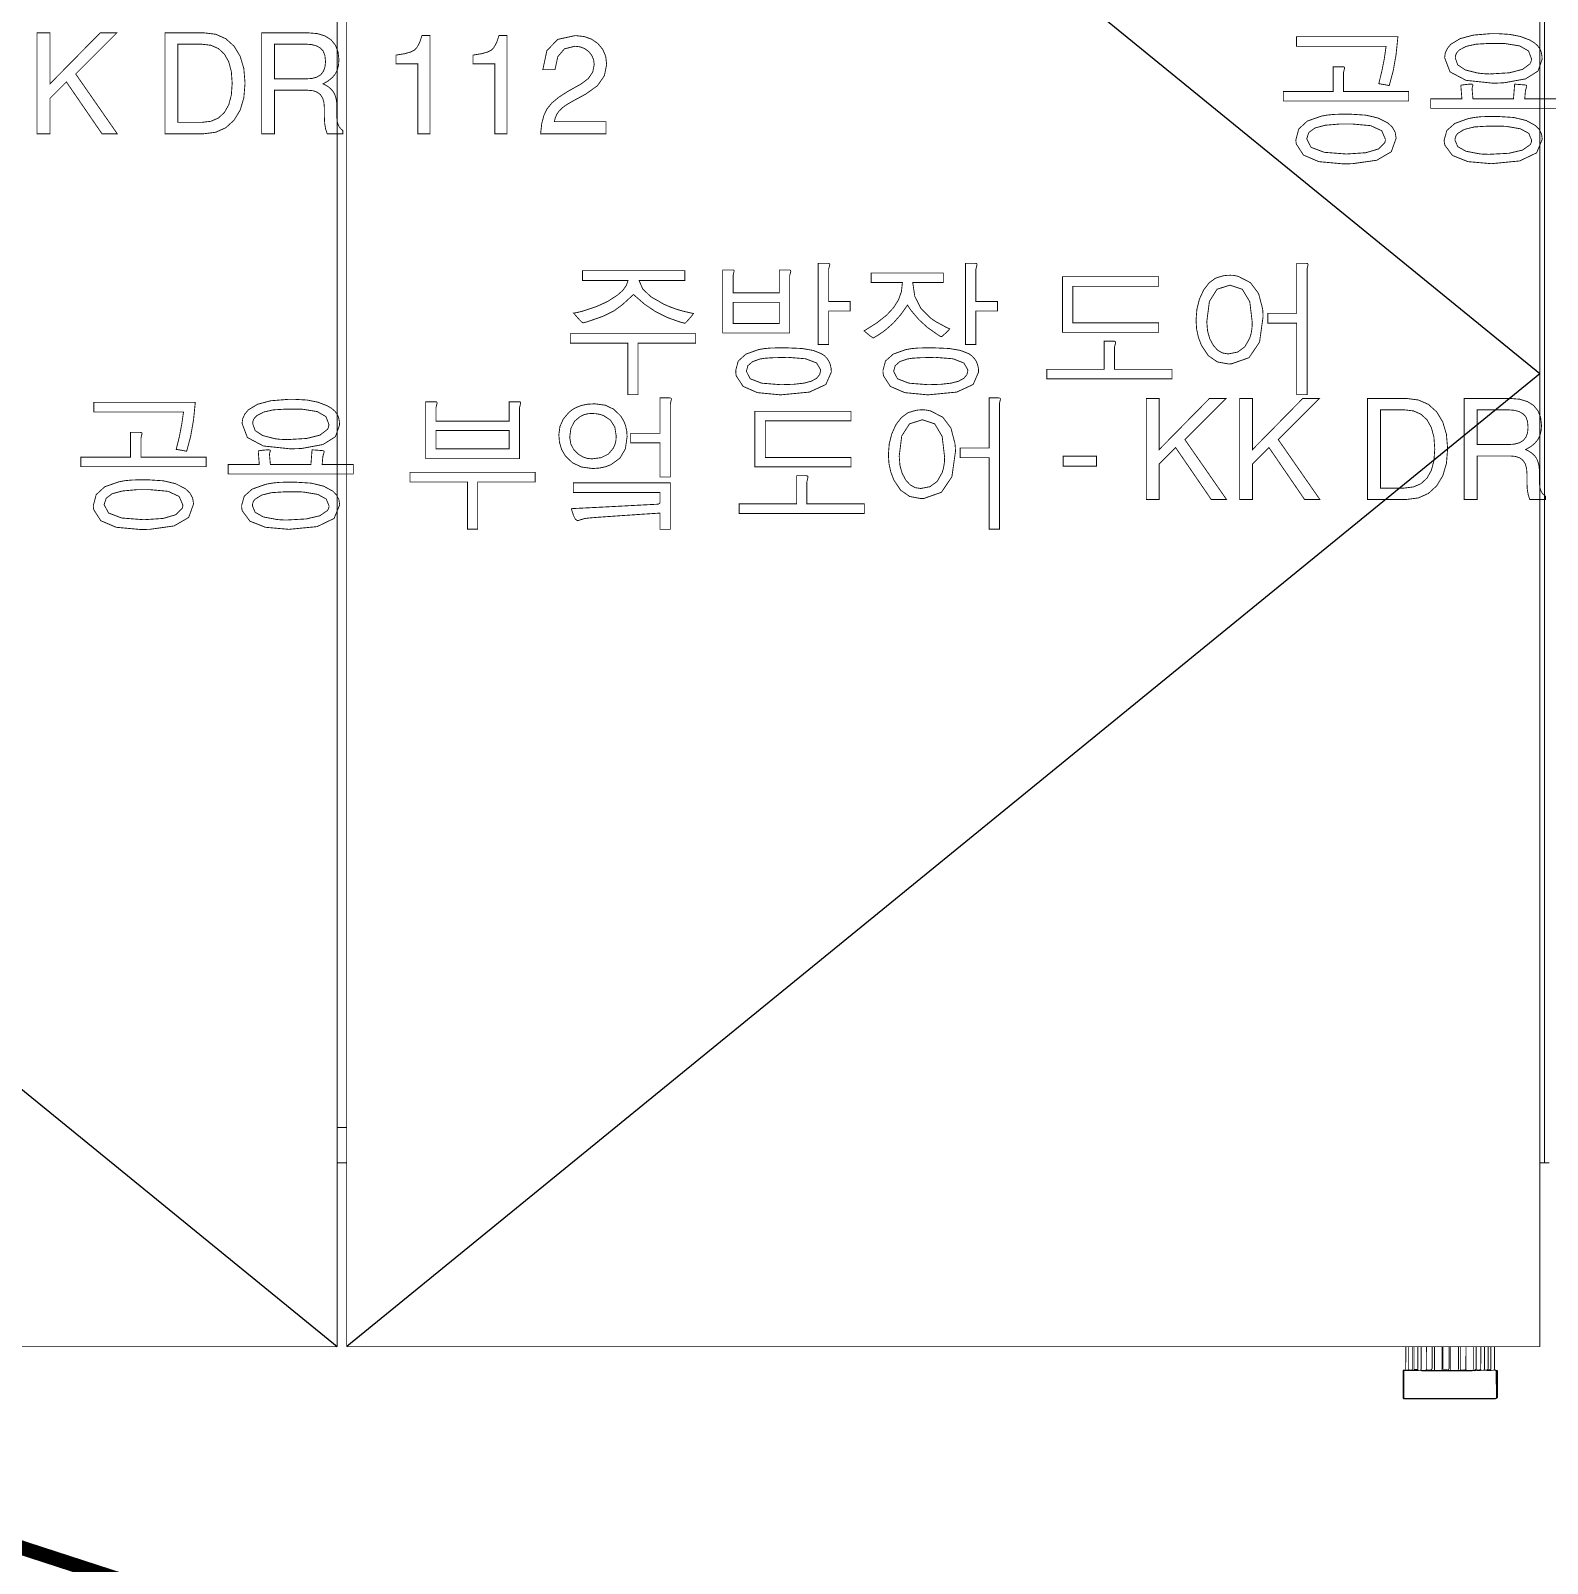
# Model space of a CAD drawing. Extents: x 0 to 840, y 0 to 273.
# Drawn here: x 465.68 to 490.9, y 121.59 to 147.07 of the extents above; entities that cross this region are included whole.
import ezdxf

# ---------------------------------------------------------------- set-up
doc = ezdxf.new("R2010")
doc.units = 0
doc.linetypes.add('1', pattern=[60.929508, 30.464754, -30.464754])
doc.layers.get('0').update_dxf_attribs({"linetype": 'CONTINUOUS'})
for name, color, linetype in [('DS-定制五金', 7, 'CONTINUOUS'), ('DS-定制柜体', 7, 'CONTINUOUS'), ('SH-文字标注', 7, 'CONTINUOUS'), ('SH-符号标注', 7, 'CONTINUOUS')]:
    doc.layers.add(name, color=color, linetype=linetype)

msp = doc.modelspace()

# ---------------------------------------------------------------- linework, layer by layer
at = {"color": 7, "linetype": '1', "const_width": 0.239}
msp.add_lwpolyline([(0, 273.254), (840.158, 0)], dxfattribs=at)
msp.add_lwpolyline([(0, 273.254), (840.158, 0)], dxfattribs=at)
at = {"layer": 'DS-定制五金', "color": 7, "const_width": 0.0144}
for points in [[(488.542, 124.809), (488.543, 125.19)], [(488.542, 124.809), (488.543, 125.19)], [(488.592, 124.805), (488.592, 125.19)], [(488.592, 124.805), (488.592, 125.19)], [(488.652, 125.19), (488.652, 124.813)], [(488.652, 125.19), (488.652, 124.813)], [(488.68, 125.19), (488.68, 124.809)], [(488.68, 125.19), (488.68, 124.809)], [(488.743, 124.821), (488.743, 125.19)], [(488.743, 124.821), (488.743, 125.19)], [(488.799, 125.19), (488.799, 124.813)], [(488.799, 125.19), (488.799, 124.813)], [(488.89, 124.809), (488.889, 125.19)], [(488.89, 124.809), (488.889, 125.19)], [(488.982, 124.821), (488.982, 125.19)], [(488.982, 124.821), (488.982, 125.19)], [(489.021, 124.794), (489.021, 125.19)], [(489.021, 124.794), (489.021, 125.19)], [(489.149, 125.19), (489.149, 124.809)], [(489.149, 125.19), (489.149, 124.809)], [(489.161, 125.19), (489.161, 124.809)], [(489.161, 125.19), (489.161, 124.809)], [(489.264, 124.821), (489.264, 125.19)], [(489.264, 124.821), (489.264, 125.19)], [(489.284, 124.794), (489.284, 125.19)], [(489.284, 124.794), (489.284, 125.19)], [(489.419, 125.19), (489.419, 124.809)], [(489.419, 125.19), (489.419, 124.809)], [(489.451, 124.809), (489.451, 125.19)], [(489.451, 124.809), (489.451, 125.19)], [(489.542, 124.809), (489.544, 125.19)], [(489.542, 124.809), (489.544, 125.19)], [(489.666, 124.809), (489.666, 125.19)], [(489.666, 124.809), (489.666, 125.19)], [(489.713, 124.817), (489.713, 125.19)], [(489.713, 124.817), (489.713, 125.19)], [(489.789, 124.809), (489.79, 125.19)], [(489.789, 124.809), (489.79, 125.19)], [(489.852, 124.809), (489.852, 125.19)], [(489.852, 124.809), (489.852, 125.19)], [(489.912, 124.821), (489.912, 125.19)], [(489.912, 124.821), (489.912, 125.19)], [(489.956, 124.809), (489.957, 125.19)], [(489.956, 124.809), (489.957, 125.19)], [(490.019, 125.19), (490.019, 124.821)], [(490.019, 125.19), (490.019, 124.821)], [(488.513, 124.331), (488.513, 124.79)], [(488.536, 124.794), (488.537, 124.797)], [(488.536, 124.794), (488.537, 124.797)], [(488.537, 124.797), (488.542, 124.809)], [(488.537, 124.797), (488.542, 124.809)], [(488.604, 124.797), (488.592, 124.805)], [(488.604, 124.797), (488.592, 124.805)], [(488.604, 124.794), (488.604, 124.797)], [(488.604, 124.794), (488.604, 124.797)], [(488.652, 124.813), (488.641, 124.797)], [(488.652, 124.813), (488.641, 124.797)], [(488.641, 124.797), (488.64, 124.794)], [(488.641, 124.797), (488.64, 124.794)], [(488.68, 124.809), (488.739, 124.809)], [(488.68, 124.809), (488.739, 124.809)], [(488.739, 124.809), (488.743, 124.821)], [(488.739, 124.809), (488.743, 124.821)], [(488.755, 124.794), (488.754, 124.795), (488.753, 124.797), (488.752, 124.799), (488.751, 124.801), (488.749, 124.802), (488.748, 124.804), (488.746, 124.805), (488.744, 124.806), (488.742, 124.808), (488.741, 124.809), (488.739, 124.809)], [(488.755, 124.794), (488.754, 124.795), (488.753, 124.797), (488.752, 124.799), (488.751, 124.801), (488.749, 124.802), (488.748, 124.804), (488.746, 124.805), (488.744, 124.806), (488.742, 124.808), (488.741, 124.809), (488.739, 124.809)], [(488.795, 124.797), (488.755, 124.794)], [(488.795, 124.797), (488.755, 124.794)], [(488.799, 124.813), (488.795, 124.797)], [(488.799, 124.813), (488.795, 124.797)], [(488.89, 124.809), (488.902, 124.801)], [(488.89, 124.809), (488.902, 124.801)], [(488.902, 124.801), (488.962, 124.801)], [(488.902, 124.801), (488.962, 124.801)], [(488.962, 124.801), (488.982, 124.821)], [(488.962, 124.801), (488.982, 124.821)], [(489.142, 124.798), (489.141, 124.796)], [(489.142, 124.798), (489.141, 124.796)], [(489.141, 124.796), (489.141, 124.794)], [(489.141, 124.796), (489.141, 124.794)], [(489.143, 124.801), (489.143, 124.799)], [(489.143, 124.801), (489.143, 124.799)], [(489.143, 124.799), (489.142, 124.798)], [(489.143, 124.799), (489.142, 124.798)], [(489.144, 124.803), (489.143, 124.801)], [(489.144, 124.803), (489.143, 124.801)], [(489.145, 124.805), (489.144, 124.803)], [(489.145, 124.805), (489.144, 124.803)], [(489.146, 124.806), (489.145, 124.805)], [(489.146, 124.806), (489.145, 124.805)], [(489.147, 124.808), (489.146, 124.806)], [(489.147, 124.808), (489.146, 124.806)], [(489.149, 124.809), (489.147, 124.808)], [(489.149, 124.809), (489.147, 124.808)], [(489.161, 124.809), (489.161, 124.809)], [(489.161, 124.809), (489.161, 124.809)], [(489.161, 124.809), (489.162, 124.808)], [(489.161, 124.809), (489.162, 124.808)], [(489.162, 124.808), (489.162, 124.807)], [(489.162, 124.807), (489.163, 124.807)], [(489.162, 124.808), (489.162, 124.807)], [(489.162, 124.807), (489.163, 124.807)], [(489.163, 124.807), (489.164, 124.806)], [(489.163, 124.807), (489.164, 124.806)], [(489.164, 124.806), (489.165, 124.806)], [(489.165, 124.806), (489.165, 124.805)], [(489.164, 124.806), (489.165, 124.806)], [(489.165, 124.806), (489.165, 124.805)], [(489.165, 124.805), (489.166, 124.805)], [(489.165, 124.805), (489.166, 124.805)], [(489.166, 124.805), (489.167, 124.805)], [(489.166, 124.805), (489.167, 124.805)], [(489.167, 124.805), (489.168, 124.804)], [(489.167, 124.805), (489.168, 124.804)], [(489.168, 124.804), (489.169, 124.804)], [(489.169, 124.804), (489.169, 124.804)], [(489.168, 124.804), (489.169, 124.804)], [(489.169, 124.804), (489.169, 124.804)], [(489.169, 124.804), (489.17, 124.804)], [(489.169, 124.804), (489.17, 124.804)], [(489.17, 124.804), (489.171, 124.803)], [(489.17, 124.804), (489.171, 124.803)], [(489.171, 124.803), (489.172, 124.803)], [(489.171, 124.803), (489.172, 124.803)], [(489.172, 124.803), (489.173, 124.803)], [(489.173, 124.803), (489.244, 124.801)], [(489.172, 124.803), (489.173, 124.803)], [(489.173, 124.803), (489.244, 124.801)], [(489.244, 124.801), (489.264, 124.821)], [(489.244, 124.801), (489.264, 124.821)], [(489.412, 124.796), (489.411, 124.794)], [(489.412, 124.796), (489.411, 124.794)], [(489.413, 124.799), (489.412, 124.798)], [(489.413, 124.799), (489.412, 124.798)], [(489.412, 124.798), (489.412, 124.796)], [(489.412, 124.798), (489.412, 124.796)], [(489.414, 124.801), (489.413, 124.799)], [(489.414, 124.801), (489.413, 124.799)], [(489.416, 124.805), (489.415, 124.803)], [(489.416, 124.805), (489.415, 124.803)], [(489.415, 124.803), (489.414, 124.801)], [(489.415, 124.803), (489.414, 124.801)], [(489.417, 124.806), (489.416, 124.805)], [(489.417, 124.806), (489.416, 124.805)], [(489.418, 124.808), (489.417, 124.806)], [(489.418, 124.808), (489.417, 124.806)], [(489.419, 124.809), (489.418, 124.808)], [(489.419, 124.809), (489.418, 124.808)], [(489.455, 124.805), (489.451, 124.809)], [(489.455, 124.805), (489.451, 124.809)], [(489.463, 124.801), (489.455, 124.805)], [(489.463, 124.801), (489.455, 124.805)], [(489.526, 124.801), (489.463, 124.801)], [(489.526, 124.801), (489.463, 124.801)], [(489.542, 124.809), (489.54, 124.809), (489.537, 124.808), (489.535, 124.807), (489.533, 124.806), (489.53, 124.804), (489.528, 124.803), (489.526, 124.801)], [(489.542, 124.809), (489.54, 124.809), (489.537, 124.808), (489.535, 124.807), (489.533, 124.806), (489.53, 124.804), (489.528, 124.803), (489.526, 124.801)], [(489.546, 124.805), (489.542, 124.809)], [(489.546, 124.805), (489.542, 124.809)], [(489.546, 124.794), (489.546, 124.805)], [(489.546, 124.794), (489.546, 124.805)], [(489.662, 124.797), (489.666, 124.809)], [(489.662, 124.797), (489.666, 124.809)], [(489.693, 124.794), (489.697, 124.79)], [(489.693, 124.794), (489.697, 124.79)], [(489.697, 124.79), (489.785, 124.79)], [(489.697, 124.79), (489.785, 124.79)], [(489.709, 124.809), (489.713, 124.817)], [(489.709, 124.809), (489.713, 124.817)], [(489.709, 124.809), (489.715, 124.807), (489.72, 124.805), (489.726, 124.803), (489.732, 124.801), (489.738, 124.8), (489.744, 124.8), (489.75, 124.8), (489.756, 124.8), (489.762, 124.801), (489.768, 124.802), (489.774, 124.803), (489.78, 124.805), (489.785, 124.808), (489.789, 124.809)], [(489.709, 124.809), (489.715, 124.807), (489.72, 124.805), (489.726, 124.803), (489.732, 124.801), (489.738, 124.8), (489.744, 124.8), (489.75, 124.8), (489.756, 124.8), (489.762, 124.801), (489.768, 124.802), (489.774, 124.803), (489.78, 124.805), (489.785, 124.808), (489.789, 124.809)], [(489.785, 124.79), (489.793, 124.794)], [(489.785, 124.79), (489.793, 124.794)], [(489.793, 124.805), (489.789, 124.809)], [(489.793, 124.805), (489.789, 124.809)], [(489.793, 124.794), (489.793, 124.805)], [(489.793, 124.794), (489.793, 124.805)], [(489.793, 124.794), (489.849, 124.797)], [(489.793, 124.794), (489.849, 124.797)], [(489.849, 124.797), (489.852, 124.809)], [(489.849, 124.797), (489.852, 124.809)], [(489.888, 124.797), (489.904, 124.809)], [(489.888, 124.797), (489.904, 124.809)], [(489.888, 124.794), (489.888, 124.797)], [(489.888, 124.794), (489.888, 124.797)], [(489.904, 124.809), (489.908, 124.813)], [(489.904, 124.809), (489.908, 124.813)], [(489.908, 124.813), (489.912, 124.821)], [(489.908, 124.813), (489.912, 124.821)], [(489.908, 124.813), (489.91, 124.811), (489.912, 124.81), (489.914, 124.808), (489.917, 124.807), (489.919, 124.806), (489.921, 124.805), (489.924, 124.804), (489.926, 124.803), (489.929, 124.803), (489.931, 124.803), (489.934, 124.803), (489.937, 124.803), (489.939, 124.803), (489.942, 124.803), (489.944, 124.804), (489.947, 124.805), (489.949, 124.806), (489.952, 124.807), (489.954, 124.808), (489.956, 124.809)], [(489.908, 124.813), (489.91, 124.811), (489.912, 124.81), (489.914, 124.808), (489.917, 124.807), (489.919, 124.806), (489.921, 124.805), (489.924, 124.804), (489.926, 124.803), (489.929, 124.803), (489.931, 124.803), (489.934, 124.803), (489.937, 124.803), (489.939, 124.803), (489.942, 124.803), (489.944, 124.804), (489.947, 124.805), (489.949, 124.806), (489.952, 124.807), (489.954, 124.808), (489.956, 124.809)], [(489.957, 124.807), (489.956, 124.809)], [(489.957, 124.807), (489.956, 124.809)], [(489.958, 124.806), (489.957, 124.807)], [(489.958, 124.806), (489.957, 124.807)], [(489.959, 124.804), (489.958, 124.806)], [(489.959, 124.804), (489.958, 124.806)], [(489.96, 124.803), (489.959, 124.804)], [(489.96, 124.803), (489.959, 124.804)], [(489.961, 124.801), (489.96, 124.803)], [(489.961, 124.801), (489.96, 124.803)], [(489.962, 124.799), (489.961, 124.801)], [(489.962, 124.799), (489.961, 124.801)], [(489.963, 124.797), (489.962, 124.799)], [(489.963, 124.797), (489.962, 124.799)], [(489.963, 124.795), (489.963, 124.797)], [(489.963, 124.795), (489.963, 124.797)], [(489.964, 124.794), (489.963, 124.795)], [(489.964, 124.794), (489.963, 124.795)], [(489.991, 124.795), (489.964, 124.794)], [(489.991, 124.795), (489.964, 124.794)], [(490.008, 124.801), (489.991, 124.795)], [(490.008, 124.801), (489.991, 124.795)], [(490.012, 124.801), (490.008, 124.801)], [(490.012, 124.801), (490.008, 124.801)], [(490.019, 124.821), (490.012, 124.801)], [(490.019, 124.821), (490.012, 124.801)]]:
    msp.add_lwpolyline(points, dxfattribs=at)
at = {"layer": 'DS-定制五金', "color": 7}
for points in [[(488.755, 124.794), (488.751, 124.79), (488.644, 124.79), (488.64, 124.794), (488.604, 124.794), (488.6, 124.79), (488.544, 124.79), (488.536, 124.794), (488.501, 124.79), (488.501, 124.331), (488.501, 124.331), (488.501, 124.331), (488.502, 124.331), (488.502, 124.33), (488.503, 124.33), (488.503, 124.33), (488.504, 124.33), (488.504, 124.33), (488.505, 124.33), (488.505, 124.329), (488.506, 124.329), (488.506, 124.329), (488.507, 124.329), (488.507, 124.329), (488.508, 124.329), (488.508, 124.329), (488.509, 124.33), (488.509, 124.33), (488.51, 124.33), (488.51, 124.33), (488.51, 124.33), (488.511, 124.33), (488.511, 124.331), (488.512, 124.331), (488.512, 124.331), (488.513, 124.331), (488.52, 124.33), (488.524, 124.327), (490.035, 124.327), (490.047, 124.333), (490.055, 124.339), (490.056, 124.339), (490.057, 124.34), (490.058, 124.34), (490.059, 124.34), (490.06, 124.341), (490.061, 124.341), (490.061, 124.341), (490.062, 124.342), (490.063, 124.342), (490.064, 124.343), (490.064, 124.344), (490.065, 124.344), (490.066, 124.345), (490.066, 124.346), (490.067, 124.346), (490.067, 124.347), (490.067, 124.782), (490.067, 124.782), (490.067, 124.783), (490.067, 124.783), (490.066, 124.784), (490.066, 124.784), (490.066, 124.784), (490.065, 124.785), (490.065, 124.785), (490.064, 124.786), (490.064, 124.786), (490.064, 124.786), (490.063, 124.787), (490.063, 124.787), (490.062, 124.787), (490.062, 124.787), (490.061, 124.787), (490.061, 124.788), (490.06, 124.788), (490.06, 124.788), (490.059, 124.788), (490.059, 124.788), (490.058, 124.788), (490.058, 124.788), (490.057, 124.788), (490.057, 124.788), (490.056, 124.788), (490.056, 124.788), (490.055, 124.788), (490.055, 124.788), (490.054, 124.787), (490.054, 124.787), (490.053, 124.787), (490.053, 124.787), (490.052, 124.786), (490.052, 124.786), (490.051, 124.786), (490.051, 124.786), (490.012, 124.801)], [(488.755, 124.794), (488.751, 124.79), (488.644, 124.79), (488.64, 124.794), (488.604, 124.794), (488.6, 124.79), (488.544, 124.79), (488.536, 124.794), (488.501, 124.79), (488.501, 124.331), (488.501, 124.331), (488.501, 124.331), (488.502, 124.331), (488.502, 124.33), (488.503, 124.33), (488.503, 124.33), (488.504, 124.33), (488.504, 124.33), (488.505, 124.33), (488.505, 124.329), (488.506, 124.329), (488.506, 124.329), (488.507, 124.329), (488.507, 124.329), (488.508, 124.329), (488.508, 124.329), (488.509, 124.33), (488.509, 124.33), (488.51, 124.33), (488.51, 124.33), (488.51, 124.33), (488.511, 124.33), (488.511, 124.331), (488.512, 124.331), (488.512, 124.331), (488.513, 124.331), (488.52, 124.33), (488.524, 124.327), (490.035, 124.327), (490.047, 124.333), (490.055, 124.339), (490.056, 124.339), (490.057, 124.34), (490.058, 124.34), (490.059, 124.34), (490.06, 124.341), (490.061, 124.341), (490.061, 124.341), (490.062, 124.342), (490.063, 124.342), (490.064, 124.343), (490.064, 124.344), (490.065, 124.344), (490.066, 124.345), (490.066, 124.346), (490.067, 124.346), (490.067, 124.347), (490.067, 124.782), (490.067, 124.782), (490.067, 124.783), (490.067, 124.783), (490.066, 124.784), (490.066, 124.784), (490.066, 124.784), (490.065, 124.785), (490.065, 124.785), (490.064, 124.786), (490.064, 124.786), (490.064, 124.786), (490.063, 124.787), (490.063, 124.787), (490.062, 124.787), (490.062, 124.787), (490.061, 124.787), (490.061, 124.788), (490.06, 124.788), (490.06, 124.788), (490.059, 124.788), (490.059, 124.788), (490.058, 124.788), (490.058, 124.788), (490.057, 124.788), (490.057, 124.788), (490.056, 124.788), (490.056, 124.788), (490.055, 124.788), (490.055, 124.788), (490.054, 124.787), (490.054, 124.787), (490.053, 124.787), (490.053, 124.787), (490.052, 124.786), (490.052, 124.786), (490.051, 124.786), (490.051, 124.786), (490.012, 124.801)], [(488.795, 124.797), (488.811, 124.79), (488.882, 124.794), (488.883, 124.795), (488.883, 124.797), (488.884, 124.799), (488.885, 124.801), (488.886, 124.803), (488.887, 124.804), (488.888, 124.806), (488.889, 124.807), (488.89, 124.809), (488.89, 124.809)], [(488.795, 124.797), (488.811, 124.79), (488.882, 124.794), (488.883, 124.795), (488.883, 124.797), (488.884, 124.799), (488.885, 124.801), (488.886, 124.803), (488.887, 124.804), (488.888, 124.806), (488.889, 124.807), (488.89, 124.809), (488.89, 124.809)], [(488.882, 124.794), (488.89, 124.79), (489.014, 124.79), (489.021, 124.794), (489.033, 124.79), (489.129, 124.79), (489.141, 124.794), (489.149, 124.79), (489.276, 124.79), (489.284, 124.794), (489.296, 124.79), (489.399, 124.79), (489.411, 124.794), (489.419, 124.79), (489.538, 124.79), (489.546, 124.794), (489.646, 124.79), (489.662, 124.797), (489.693, 124.794), (489.694, 124.795), (489.695, 124.797), (489.696, 124.798), (489.698, 124.8), (489.699, 124.801), (489.7, 124.803), (489.701, 124.804), (489.703, 124.805), (489.704, 124.806), (489.706, 124.807), (489.707, 124.808), (489.709, 124.809), (489.709, 124.809)], [(488.882, 124.794), (488.89, 124.79), (489.014, 124.79), (489.021, 124.794), (489.033, 124.79), (489.129, 124.79), (489.141, 124.794), (489.149, 124.79), (489.276, 124.79), (489.284, 124.794), (489.296, 124.79), (489.399, 124.79), (489.411, 124.794), (489.419, 124.79), (489.538, 124.79), (489.546, 124.794), (489.646, 124.79), (489.662, 124.797), (489.693, 124.794), (489.694, 124.795), (489.695, 124.797), (489.696, 124.798), (489.698, 124.8), (489.699, 124.801), (489.7, 124.803), (489.701, 124.804), (489.703, 124.805), (489.704, 124.806), (489.706, 124.807), (489.707, 124.808), (489.709, 124.809), (489.709, 124.809)], [(489.964, 124.794), (489.96, 124.79), (489.892, 124.79), (489.888, 124.794), (489.849, 124.797)], [(489.964, 124.794), (489.96, 124.79), (489.892, 124.79), (489.888, 124.794), (489.849, 124.797)], [(490.055, 124.339), (490.051, 124.786)], [(490.055, 124.339), (490.051, 124.786)]]:
    msp.add_lwpolyline(points, dxfattribs=at)
at = {"layer": 'DS-定制柜体', "color": 7, "const_width": 0.0144}
for points in [[(470.778, 125.189), (470.778, 157.54)], [(470.935, 157.54), (470.935, 125.189)], [(490.772, 125.189), (490.772, 157.54)], [(490.851, 156.991), (490.851, 128.244)], [(470.778, 128.831), (470.935, 128.831)], [(470.778, 128.244), (470.935, 128.244)], [(490.772, 128.244), (490.851, 128.244)], [(490.851, 128.244), (490.929, 128.244)], [(450.941, 125.189), (470.778, 125.189)], [(470.935, 125.189), (490.772, 125.189)]]:
    msp.add_lwpolyline(points, dxfattribs=at)
at = {"layer": 'SH-文字标注', "color": 7, "const_width": 0.0144}
for points in [[(466.001, 145.944), (466.001, 145.357), (465.787, 145.357), (465.787, 147.035), (466.001, 147.035), (466.001, 146.186), (466.837, 147.035), (467.113, 147.035), (466.429, 146.351), (467.12, 145.357), (466.866, 145.357), (466.275, 146.218), (466.001, 145.944)], [(467.914, 145.357), (467.914, 147.035), (468.561, 147.035), (468.561, 147.035), (468.759, 147.011), (468.926, 146.936), (469.063, 146.812), (469.063, 146.812), (469.164, 146.644), (469.225, 146.44), (469.245, 146.197), (469.245, 146.197), (469.225, 145.955), (469.164, 145.75), (469.062, 145.581), (469.062, 145.581), (468.925, 145.457), (468.758, 145.382), (468.561, 145.357), (467.914, 145.357)], [(468.524, 145.546), (468.524, 145.546), (468.677, 145.564), (468.803, 145.619), (468.902, 145.711), (468.902, 145.711), (468.974, 145.839), (469.017, 146), (469.031, 146.195), (469.031, 146.195), (469.017, 146.391), (468.974, 146.553), (468.902, 146.681), (468.902, 146.681), (468.803, 146.773), (468.677, 146.828), (468.524, 146.846), (468.128, 146.846), (468.128, 145.546), (468.524, 145.546)], [(470.541, 146.186), (470.541, 146.186), (470.588, 146.163), (470.629, 146.138), (470.664, 146.11), (470.664, 146.11), (470.694, 146.079), (470.718, 146.046), (470.736, 146.011), (470.736, 146.011), (470.749, 145.975), (470.758, 145.94), (470.765, 145.907), (470.765, 145.907), (470.768, 145.873), (470.771, 145.835), (470.772, 145.792), (470.772, 145.792), (470.771, 145.776), (470.771, 145.756), (470.77, 145.732), (470.77, 145.732), (470.77, 145.708), (470.769, 145.689), (470.769, 145.675), (470.769, 145.675), (470.772, 145.615), (470.778, 145.562), (470.79, 145.516), (470.79, 145.516), (470.808, 145.475), (470.835, 145.44), (470.871, 145.41), (470.871, 145.357), (470.61, 145.357), (470.61, 145.357), (470.585, 145.434), (470.569, 145.526), (470.564, 145.631), (470.564, 145.78), (470.564, 145.78), (470.557, 145.874), (470.535, 145.95), (470.498, 146.007), (470.498, 146.007), (470.445, 146.048), (470.375, 146.072), (470.288, 146.08), (469.735, 146.08), (469.735, 145.357), (469.521, 145.357), (469.521, 147.035), (470.295, 147.035), (470.295, 147.035), (470.446, 147.022), (470.573, 146.984), (470.674, 146.919), (470.674, 146.919), (470.747, 146.83), (470.791, 146.719), (470.806, 146.586), (470.806, 146.586), (470.799, 146.497), (470.778, 146.417), (470.744, 146.349), (470.744, 146.349), (470.694, 146.289), (470.626, 146.235), (470.541, 146.186)], [(470.583, 146.556), (470.573, 146.655), (470.544, 146.731), (470.495, 146.784), (470.495, 146.784), (470.429, 146.819), (470.349, 146.84), (470.253, 146.847), (469.735, 146.847), (469.735, 146.269), (470.253, 146.269), (470.253, 146.269), (470.357, 146.276), (470.44, 146.299), (470.503, 146.338), (470.503, 146.338), (470.547, 146.393), (470.574, 146.466), (470.583, 146.556)], [(472.117, 146.52), (471.755, 146.52), (471.755, 146.665), (471.755, 146.665), (471.894, 146.687), (471.996, 146.715), (472.062, 146.747), (472.062, 146.747), (472.107, 146.798), (472.149, 146.878), (472.186, 146.989), (472.319, 146.989), (472.319, 145.357), (472.117, 145.357), (472.117, 146.52)], [(473.397, 146.52), (473.035, 146.52), (473.035, 146.665), (473.035, 146.665), (473.174, 146.687), (473.276, 146.715), (473.342, 146.747), (473.342, 146.747), (473.387, 146.798), (473.429, 146.878), (473.466, 146.989), (473.6, 146.989), (473.6, 145.357), (473.397, 145.357), (473.397, 146.52)], [(474.196, 146.423), (474.196, 146.423), (474.263, 146.738), (474.443, 146.926), (474.735, 146.989), (474.735, 146.989), (474.88, 146.974), (475.006, 146.93), (475.112, 146.856), (475.112, 146.856), (475.193, 146.758), (475.241, 146.643), (475.257, 146.51), (475.257, 146.51), (475.219, 146.321), (475.104, 146.156), (474.912, 146.018), (474.682, 145.893), (474.682, 145.893), (474.591, 145.84), (474.52, 145.788), (474.467, 145.737), (474.467, 145.737), (474.43, 145.683), (474.403, 145.623), (474.387, 145.557), (475.246, 145.557), (475.246, 145.357), (474.159, 145.357), (474.159, 145.357), (474.177, 145.523), (474.213, 145.661), (474.267, 145.772), (474.267, 145.772), (474.348, 145.87), (474.465, 145.967), (474.617, 146.064), (474.829, 146.183), (474.829, 146.183), (474.952, 146.275), (475.025, 146.383), (475.05, 146.506), (475.05, 146.506), (475.04, 146.588), (475.009, 146.661), (474.958, 146.724), (474.958, 146.724), (474.891, 146.773), (474.815, 146.802), (474.728, 146.812), (474.728, 146.812), (474.555, 146.769), (474.445, 146.639), (474.398, 146.423), (474.196, 146.423)], [(486.726, 146.971), (488.412, 146.971), (488.412, 146.971), (488.382, 146.674), (488.334, 146.403), (488.268, 146.158), (488.268, 146.158), (488.208, 146.17), (488.15, 146.18), (488.094, 146.189), (488.094, 146.189), (488.145, 146.397), (488.186, 146.604), (488.216, 146.811), (486.726, 146.811), (486.726, 146.971)], [(490.073, 147.021), (490.073, 147.021), (490.272, 147.009), (490.449, 146.974), (490.602, 146.916), (490.602, 146.916), (490.678, 146.871), (490.736, 146.82), (490.776, 146.763), (490.776, 146.763), (490.795, 146.715), (490.806, 146.66), (490.81, 146.595), (490.81, 146.595), (490.741, 146.399), (490.534, 146.269), (490.188, 146.206), (490.188, 146.206), (490.124, 146.202), (490.058, 146.199), (489.987, 146.198), (489.987, 146.198), (489.544, 146.245), (489.278, 146.386), (489.189, 146.622), (489.189, 146.622), (489.2, 146.703), (489.236, 146.778), (489.294, 146.846), (489.294, 146.846), (489.448, 146.939), (489.667, 146.997), (489.952, 147.021), (489.952, 147.021), (489.983, 147.021), (490.024, 147.021), (490.073, 147.021)], [(489.916, 146.858), (489.711, 146.846), (489.551, 146.811), (489.435, 146.751), (489.397, 146.712), (489.397, 146.712), (489.38, 146.683), (489.369, 146.651), (489.366, 146.617), (489.366, 146.617), (489.407, 146.502), (489.533, 146.418), (489.741, 146.366), (489.741, 146.366), (489.808, 146.358), (489.875, 146.353), (489.942, 146.351), (489.942, 146.351), (490.263, 146.37), (490.485, 146.427), (490.609, 146.521), (490.609, 146.521), (490.622, 146.547), (490.63, 146.575), (490.633, 146.605), (490.633, 146.605), (490.584, 146.734), (490.438, 146.817), (490.195, 146.856), (490.097, 146.858), (489.916, 146.858)], [(487.496, 146.471), (487.496, 146.471), (487.513, 146.469), (487.524, 146.462), (487.527, 146.452), (487.508, 146.378), (487.508, 146.375), (487.508, 146.06), (488.591, 146.06), (488.591, 145.902), (486.508, 145.902), (486.508, 146.06), (487.336, 146.06), (487.336, 146.471), (487.496, 146.471)], [(491.039, 145.78), (488.957, 145.78), (488.957, 145.938), (489.476, 145.938), (489.459, 146.151)], [(489.459, 146.151), (489.464, 146.165), (489.464, 146.165), (489.53, 146.174), (489.585, 146.18), (489.629, 146.182), (489.629, 146.182), (489.645, 146.18), (489.655, 146.174), (489.66, 146.165), (489.66, 146.165), (489.652, 146.139), (489.647, 146.118), (489.645, 146.103), (489.645, 146.103), (489.647, 146.083), (489.652, 146.028), (489.66, 145.938), (490.334, 145.938), (490.353, 146.182), (490.54, 146.167), (490.54, 146.167), (490.548, 146.162), (490.552, 146.155), (490.554, 146.146), (490.533, 146.076), (490.521, 145.938), (491.039, 145.938)], [(487.632, 145.682), (487.632, 145.682), (487.881, 145.666), (488.084, 145.618), (488.242, 145.538), (488.242, 145.538), (488.32, 145.466), (488.367, 145.381), (488.383, 145.283), (488.383, 145.283), (488.302, 145.057), (488.06, 144.916), (487.656, 144.859), (487.656, 144.859), (487.61, 144.858), (487.555, 144.857), (487.491, 144.857), (487.491, 144.857), (487.097, 144.893), (486.841, 145.003), (486.724, 145.185), (486.724, 145.185), (486.72, 145.207), (486.717, 145.231), (486.716, 145.256), (486.716, 145.256), (486.764, 145.436), (486.907, 145.568), (487.144, 145.651), (487.144, 145.651), (487.242, 145.668), (487.345, 145.678), (487.455, 145.682), (487.632, 145.682)], [(487.202, 145.498), (487.202, 145.498), (487.032, 145.452), (486.93, 145.377), (486.896, 145.271), (486.896, 145.271), (486.969, 145.131), (487.189, 145.048), (487.556, 145.02), (487.556, 145.02), (487.877, 145.041), (488.09, 145.104), (488.194, 145.209), (488.194, 145.209), (488.199, 145.227), (488.203, 145.246), (488.204, 145.266), (488.204, 145.266), (488.143, 145.407), (487.96, 145.491), (487.656, 145.519), (487.656, 145.519), (487.542, 145.519), (487.472, 145.519), (487.448, 145.519), (487.202, 145.498)], [(490.081, 145.644), (490.081, 145.644), (490.34, 145.627), (490.546, 145.577), (490.7, 145.493), (490.7, 145.493), (490.762, 145.427), (490.8, 145.352), (490.812, 145.266), (490.812, 145.266), (490.719, 145.04), (490.437, 144.905), (489.968, 144.859), (489.968, 144.859), (489.578, 144.893), (489.32, 144.995), (489.194, 145.165), (489.194, 145.165), (489.187, 145.195), (489.183, 145.225), (489.182, 145.256), (489.182, 145.256), (489.226, 145.411), (489.358, 145.528), (489.579, 145.608), (489.579, 145.608), (489.685, 145.628), (489.795, 145.64), (489.911, 145.644), (490.081, 145.644)], [(489.901, 145.483), (489.682, 145.47), (489.517, 145.429), (489.406, 145.362), (489.406, 145.362), (489.381, 145.329), (489.366, 145.292), (489.361, 145.252), (489.361, 145.252), (489.407, 145.142), (489.544, 145.066), (489.772, 145.022), (489.772, 145.022), (489.826, 145.018), (489.88, 145.016), (489.932, 145.015), (489.932, 145.015), (490.257, 145.032), (490.483, 145.085), (490.609, 145.173), (490.609, 145.173), (490.624, 145.197), (490.632, 145.223), (490.635, 145.249), (490.635, 145.249), (490.589, 145.363), (490.45, 145.439), (490.219, 145.479), (490.219, 145.479), (490.181, 145.481), (490.141, 145.483), (490.1, 145.483), (489.901, 145.483)], [(474.854, 143.08), (476.556, 143.08), (476.556, 142.918), (475.796, 142.918), (475.796, 142.918), (475.855, 142.778), (475.993, 142.646), (476.21, 142.521), (476.21, 142.521), (476.319, 142.475), (476.425, 142.437), (476.53, 142.406), (476.674, 142.373), (476.674, 142.373), (476.683, 142.371), (476.692, 142.371), (476.7, 142.37), (476.7, 142.37), (476.679, 142.338), (476.639, 142.29), (476.58, 142.224), (476.559, 142.205), (476.475, 142.227), (476.475, 142.227), (476.263, 142.302), (476.067, 142.401), (475.887, 142.523), (475.887, 142.523), (475.786, 142.611), (475.724, 142.665), (475.703, 142.684), (475.521, 142.516), (475.521, 142.516), (475.379, 142.412), (475.192, 142.32), (474.959, 142.239), (474.959, 142.239), (474.912, 142.224), (474.879, 142.215), (474.861, 142.213), (474.861, 142.213), (474.84, 142.228), (474.796, 142.273), (474.73, 142.349), (474.73, 142.349), (474.718, 142.361), (474.71, 142.37), (474.706, 142.375), (474.706, 142.375), (474.743, 142.38), (474.796, 142.391), (474.863, 142.409), (474.863, 142.409), (475.086, 142.482), (475.277, 142.57), (475.437, 142.674), (475.437, 142.674), (475.526, 142.753), (475.584, 142.834), (475.612, 142.918), (474.854, 142.918), (474.854, 143.08)], [(477.185, 143.092), (477.35, 143.092), (477.35, 143.092), (477.365, 143.09), (477.374, 143.084), (477.376, 143.073), (477.36, 143.002), (477.36, 142.999), (477.36, 142.712), (478.127, 142.712), (478.127, 143.092), (478.287, 143.092), (478.287, 143.092), (478.305, 143.09), (478.315, 143.083), (478.319, 143.071), (478.299, 142.994), (478.299, 142.992), (478.299, 142.043), (477.185, 142.043), (477.185, 143.092)], [(478.938, 143.202), (478.938, 143.202), (478.954, 143.2), (478.963, 143.193), (478.967, 143.181), (478.947, 143.104), (478.947, 143.102), (478.947, 142.569), (479.306, 142.569), (479.306, 142.409), (478.947, 142.409), (478.947, 141.851), (478.775, 141.851), (478.775, 143.202), (478.938, 143.202)], [(479.655, 143.042), (480.855, 143.042), (480.855, 142.882), (480.346, 142.882), (480.346, 142.882), (480.38, 142.652), (480.48, 142.455), (480.647, 142.289), (480.647, 142.289), (480.675, 142.269), (480.705, 142.249), (480.736, 142.229), (480.736, 142.229), (480.838, 142.173), (480.913, 142.134), (480.961, 142.112), (480.961, 142.112), (480.935, 142.083), (480.897, 142.045), (480.846, 142), (480.846, 142), (480.835, 141.99), (480.827, 141.985), (480.822, 141.983), (480.822, 141.983), (480.807, 141.987), (480.786, 141.999), (480.757, 142.019), (480.757, 142.019), (480.591, 142.135), (480.444, 142.27), (480.315, 142.423), (480.315, 142.423), (480.289, 142.461), (480.27, 142.49), (480.26, 142.509), (480.26, 142.509), (480.147, 142.349), (480.025, 142.211), (479.894, 142.095), (479.894, 142.095), (479.859, 142.069), (479.821, 142.042), (479.779, 142.014), (479.691, 141.961), (479.691, 141.961), (479.669, 141.973), (479.624, 142.006), (479.557, 142.062), (479.557, 142.062), (479.549, 142.069), (479.542, 142.075), (479.538, 142.079), (479.538, 142.079), (479.749, 142.212), (479.912, 142.341), (480.028, 142.466), (480.028, 142.466), (480.109, 142.595), (480.158, 142.734), (480.174, 142.882), (479.655, 142.882), (479.655, 143.042)], [(481.386, 143.202), (481.386, 143.202), (481.402, 143.2), (481.412, 143.193), (481.415, 143.181), (481.396, 143.104), (481.396, 143.102), (481.396, 142.569), (481.754, 142.569), (481.754, 142.409), (481.396, 142.409), (481.396, 141.851), (481.224, 141.851), (481.224, 143.202), (481.386, 143.202)], [(482.837, 142.98), (484.434, 142.98), (484.434, 142.82), (483.009, 142.82), (483.009, 142.213), (484.434, 142.213), (484.434, 142.055), (482.837, 142.055), (482.837, 142.98)], [(485.63, 143.004), (485.63, 143.004), (485.672, 143.002), (485.715, 142.995), (485.759, 142.985), (485.759, 142.985), (485.961, 142.88), (486.096, 142.7), (486.163, 142.444), (486.163, 142.444), (486.167, 142.401), (486.169, 142.356), (486.17, 142.311), (486.17, 142.311), (486.112, 141.892), (485.937, 141.633), (485.646, 141.531), (485.646, 141.531), (485.63, 141.53), (485.612, 141.529), (485.594, 141.529), (485.594, 141.529), (485.41, 141.563), (485.261, 141.666), (485.147, 141.837), (485.147, 141.837), (485.096, 141.967), (485.066, 142.107), (485.056, 142.258), (485.056, 142.258), (485.07, 142.439), (485.112, 142.607), (485.183, 142.76), (485.183, 142.76), (485.274, 142.878), (485.381, 142.956), (485.505, 142.994), (485.505, 142.994), (485.544, 143), (485.585, 143.003), (485.63, 143.004)], [(486.89, 143.202), (486.89, 143.202), (486.906, 143.2), (486.915, 143.193), (486.919, 143.181), (486.902, 143.109), (486.902, 143.107), (486.902, 141.019), (486.73, 141.019), (486.73, 142.208), (486.249, 142.208), (486.249, 142.37), (486.73, 142.37), (486.73, 143.202), (486.89, 143.202)], [(485.235, 142.232), (485.247, 142.08), (485.284, 141.948), (485.345, 141.835), (485.345, 141.835), (485.415, 141.758), (485.497, 141.711), (485.592, 141.696), (485.592, 141.696), (485.747, 141.726), (485.867, 141.814), (485.95, 141.961), (485.95, 141.961), (485.973, 142.04), (485.986, 142.124), (485.991, 142.215), (485.991, 142.215), (485.95, 142.562), (485.826, 142.77), (485.62, 142.839), (485.62, 142.839), (485.406, 142.772), (485.278, 142.569), (485.235, 142.232)], [(477.36, 142.554), (477.36, 142.201), (478.127, 142.201), (478.127, 142.554), (477.36, 142.554)], [(476.736, 142.033), (476.736, 141.873), (475.779, 141.873), (475.779, 141.019), (475.609, 141.019), (475.609, 141.873), (474.653, 141.873), (474.653, 142.033), (476.736, 142.033)], [(478.266, 141.796), (478.266, 141.796), (478.505, 141.786), (478.691, 141.754), (478.825, 141.701), (478.825, 141.701), (478.878, 141.666), (478.92, 141.623), (478.952, 141.574), (478.952, 141.574), (478.975, 141.52), (478.988, 141.46), (478.993, 141.395), (478.993, 141.395), (478.901, 141.187), (478.627, 141.061), (478.17, 141.017), (478.17, 141.017), (478.157, 141.017), (478.143, 141.017), (478.127, 141.017), (478.127, 141.017), (477.764, 141.052), (477.526, 141.156), (477.412, 141.33), (477.412, 141.33), (477.407, 141.36), (477.404, 141.391), (477.403, 141.423), (477.403, 141.423), (477.445, 141.578), (477.572, 141.692), (477.783, 141.768), (477.783, 141.768), (477.877, 141.784), (477.975, 141.793), (478.077, 141.796), (478.266, 141.796)], [(480.714, 141.796), (480.714, 141.796), (480.953, 141.786), (481.139, 141.754), (481.274, 141.701), (481.274, 141.701), (481.326, 141.666), (481.368, 141.623), (481.401, 141.574), (481.401, 141.574), (481.423, 141.52), (481.437, 141.46), (481.441, 141.395), (481.441, 141.395), (481.35, 141.187), (481.076, 141.061), (480.619, 141.017), (480.619, 141.017), (480.605, 141.017), (480.591, 141.017), (480.576, 141.017), (480.576, 141.017), (480.213, 141.052), (479.974, 141.156), (479.861, 141.33), (479.861, 141.33), (479.855, 141.36), (479.852, 141.391), (479.851, 141.423), (479.851, 141.423), (479.893, 141.578), (480.02, 141.692), (480.231, 141.768), (480.231, 141.768), (480.326, 141.784), (480.424, 141.793), (480.525, 141.796), (480.714, 141.796)], [(483.688, 141.909), (483.688, 141.909), (483.705, 141.906), (483.716, 141.898), (483.719, 141.885), (483.7, 141.808), (483.7, 141.806), (483.7, 141.44), (484.657, 141.44), (484.657, 141.28), (482.574, 141.28), (482.574, 141.44), (483.53, 141.44), (483.53, 141.909), (483.688, 141.909)], [(478.161, 141.636), (478.158, 141.636), (478.158, 141.636), (478.006, 141.632), (477.891, 141.624), (477.812, 141.612), (477.812, 141.612), (477.683, 141.568), (477.605, 141.5), (477.58, 141.407), (477.58, 141.407), (477.643, 141.283), (477.835, 141.209), (478.154, 141.184), (478.154, 141.184), (478.369, 141.191), (478.537, 141.21), (478.658, 141.242), (478.658, 141.242), (478.746, 141.289), (478.798, 141.351), (478.816, 141.428), (478.816, 141.428), (478.748, 141.545), (478.566, 141.615), (478.271, 141.639), (478.161, 141.636)], [(480.609, 141.636), (480.607, 141.636), (480.607, 141.636), (480.455, 141.632), (480.339, 141.624), (480.26, 141.612), (480.26, 141.612), (480.131, 141.568), (480.054, 141.5), (480.028, 141.407), (480.028, 141.407), (480.092, 141.283), (480.283, 141.209), (480.602, 141.184), (480.602, 141.184), (480.817, 141.191), (480.986, 141.21), (481.107, 141.242), (481.107, 141.242), (481.194, 141.289), (481.247, 141.351), (481.264, 141.428), (481.264, 141.428), (481.196, 141.545), (481.015, 141.615), (480.719, 141.639), (480.609, 141.636)], [(470.08, 140.94), (470.08, 140.94), (470.279, 140.929), (470.455, 140.894), (470.608, 140.835), (470.608, 140.835), (470.684, 140.791), (470.742, 140.74), (470.783, 140.682), (470.783, 140.682), (470.801, 140.635), (470.812, 140.579), (470.816, 140.515), (470.816, 140.515), (470.747, 140.319), (470.54, 140.189), (470.194, 140.125), (470.194, 140.125), (470.131, 140.121), (470.064, 140.119), (469.993, 140.118), (469.993, 140.118), (469.55, 140.165), (469.284, 140.306), (469.195, 140.541), (469.195, 140.541), (469.207, 140.622), (469.242, 140.697), (469.3, 140.766), (469.3, 140.766), (469.454, 140.859), (469.673, 140.917), (469.958, 140.94), (469.958, 140.94), (469.989, 140.94), (470.03, 140.94), (470.08, 140.94)], [(476.305, 140.964), (476.305, 140.964), (476.321, 140.962), (476.331, 140.955), (476.334, 140.943), (476.315, 140.864), (476.315, 140.862), (476.315, 139.649), (476.143, 139.649), (476.143, 140.218), (475.657, 140.218), (475.657, 140.376), (476.143, 140.376), (476.143, 140.964), (476.305, 140.964)], [(481.775, 140.964), (481.775, 140.964), (481.791, 140.962), (481.801, 140.955), (481.804, 140.943), (481.787, 140.871), (481.787, 140.869), (481.787, 138.781), (481.615, 138.781), (481.615, 139.97), (481.135, 139.97), (481.135, 140.132), (481.615, 140.132), (481.615, 140.964), (481.775, 140.964)], [(484.443, 139.864), (484.443, 139.276), (484.229, 139.276), (484.229, 140.955), (484.443, 140.955), (484.443, 140.105), (485.279, 140.955), (485.555, 140.955), (484.871, 140.271), (485.562, 139.276), (485.308, 139.276), (484.717, 140.138), (484.443, 139.864)], [(485.995, 139.864), (485.995, 139.276), (485.781, 139.276), (485.781, 140.955), (485.995, 140.955), (485.995, 140.105), (486.83, 140.955), (487.107, 140.955), (486.423, 140.271), (487.114, 139.276), (486.86, 139.276), (486.269, 140.138), (485.995, 139.864)], [(487.908, 139.276), (487.908, 140.955), (488.555, 140.955), (488.555, 140.955), (488.753, 140.93), (488.92, 140.856), (489.057, 140.732), (489.057, 140.732), (489.158, 140.564), (489.219, 140.359), (489.239, 140.117), (489.239, 140.117), (489.219, 139.874), (489.158, 139.669), (489.056, 139.501), (489.056, 139.501), (488.919, 139.376), (488.752, 139.301), (488.555, 139.276), (487.908, 139.276)], [(490.535, 140.105), (490.535, 140.105), (490.582, 140.083), (490.623, 140.057), (490.658, 140.029), (490.658, 140.029), (490.688, 139.999), (490.712, 139.966), (490.73, 139.93), (490.73, 139.93), (490.743, 139.894), (490.752, 139.86), (490.759, 139.827), (490.759, 139.827), (490.762, 139.792), (490.765, 139.754), (490.765, 139.712), (490.765, 139.712), (490.765, 139.696), (490.765, 139.676), (490.764, 139.652), (490.764, 139.652), (490.764, 139.628), (490.763, 139.609), (490.763, 139.594), (490.763, 139.594), (490.766, 139.535), (490.772, 139.482), (490.784, 139.435), (490.784, 139.435), (490.802, 139.395), (490.829, 139.36), (490.865, 139.329), (490.865, 139.276), (490.604, 139.276), (490.604, 139.276), (490.579, 139.354), (490.563, 139.445), (490.558, 139.55), (490.558, 139.7), (490.558, 139.7), (490.551, 139.794), (490.529, 139.869), (490.491, 139.927), (490.491, 139.927), (490.439, 139.967), (490.369, 139.991), (490.282, 139.999), (489.729, 139.999), (489.729, 139.276), (489.515, 139.276), (489.515, 140.955), (490.289, 140.955), (490.289, 140.955), (490.44, 140.942), (490.567, 140.903), (490.668, 140.839), (490.668, 140.839), (490.741, 140.75), (490.785, 140.639), (490.8, 140.506), (490.8, 140.506), (490.793, 140.416), (490.772, 140.337), (490.738, 140.269), (490.738, 140.269), (490.688, 140.209), (490.62, 140.154), (490.535, 140.105)], [(466.732, 140.89), (468.418, 140.89), (468.418, 140.89), (468.388, 140.594), (468.34, 140.323), (468.274, 140.077), (468.274, 140.077), (468.215, 140.089), (468.156, 140.1), (468.1, 140.108), (468.1, 140.108), (468.152, 140.317), (468.192, 140.524), (468.222, 140.73), (466.732, 140.73), (466.732, 140.89)], [(469.922, 140.778), (469.717, 140.766), (469.557, 140.73), (469.441, 140.67), (469.403, 140.632), (469.403, 140.632), (469.386, 140.602), (469.375, 140.57), (469.372, 140.536), (469.372, 140.536), (469.413, 140.421), (469.539, 140.338), (469.747, 140.285), (469.747, 140.285), (469.814, 140.277), (469.881, 140.273), (469.948, 140.271), (469.948, 140.271), (470.269, 140.29), (470.491, 140.346), (470.615, 140.441), (470.615, 140.441), (470.628, 140.467), (470.636, 140.495), (470.639, 140.524), (470.639, 140.524), (470.59, 140.653), (470.445, 140.737), (470.201, 140.776), (470.103, 140.778), (469.922, 140.778)], [(472.248, 140.9), (472.413, 140.9), (472.413, 140.9), (472.427, 140.898), (472.436, 140.891), (472.439, 140.881), (472.42, 140.804), (472.42, 140.802), (472.42, 140.579), (473.637, 140.579), (473.637, 140.9), (473.804, 140.9), (473.804, 140.9), (473.817, 140.898), (473.825, 140.892), (473.828, 140.883), (473.809, 140.802), (473.809, 140.799), (473.809, 139.953), (472.248, 139.953), (472.248, 140.9)], [(475.057, 140.866), (475.057, 140.866), (475.232, 140.844), (475.377, 140.775), (475.492, 140.661), (475.54, 140.582), (475.54, 140.582), (475.572, 140.501), (475.591, 140.413), (475.597, 140.319), (475.597, 140.319), (475.568, 140.117), (475.478, 139.963), (475.33, 139.855), (475.33, 139.855), (475.237, 139.819), (475.135, 139.798), (475.024, 139.79), (475.024, 139.79), (474.839, 139.815), (474.686, 139.887), (474.565, 140.008), (474.565, 140.008), (474.507, 140.109), (474.473, 140.224), (474.462, 140.352), (474.462, 140.352), (474.48, 140.489), (474.536, 140.613), (474.629, 140.723), (474.629, 140.723), (474.665, 140.753), (474.703, 140.779), (474.744, 140.802), (474.744, 140.802), (474.833, 140.838), (474.937, 140.859), (475.057, 140.866)], [(475.004, 140.706), (474.941, 140.701), (474.879, 140.684), (474.818, 140.656), (474.818, 140.656), (474.721, 140.574), (474.663, 140.459), (474.643, 140.312), (474.643, 140.312), (474.66, 140.202), (474.708, 140.108), (474.789, 140.027), (474.789, 140.027), (474.859, 139.985), (474.933, 139.959), (475.012, 139.951), (475.012, 139.951), (475.166, 139.971), (475.286, 140.031), (475.37, 140.132), (475.37, 140.132), (475.396, 140.192), (475.411, 140.258), (475.416, 140.331), (475.416, 140.331), (475.392, 140.481), (475.32, 140.595), (475.201, 140.673), (475.201, 140.673), (475.14, 140.691), (475.075, 140.702), (475.004, 140.706)], [(477.722, 140.742), (479.32, 140.742), (479.32, 140.582), (477.895, 140.582), (477.895, 139.975), (479.32, 139.975), (479.32, 139.817), (477.722, 139.817), (477.722, 140.742)], [(480.515, 140.766), (480.515, 140.766), (480.557, 140.764), (480.6, 140.757), (480.644, 140.747), (480.644, 140.747), (480.847, 140.642), (480.981, 140.462), (481.048, 140.206), (481.048, 140.206), (481.052, 140.163), (481.055, 140.118), (481.056, 140.073), (481.056, 140.073), (480.997, 139.654), (480.823, 139.395), (480.532, 139.293), (480.532, 139.293), (480.515, 139.292), (480.498, 139.291), (480.479, 139.291), (480.479, 139.291), (480.296, 139.325), (480.147, 139.428), (480.032, 139.599), (480.032, 139.599), (479.982, 139.729), (479.951, 139.869), (479.941, 140.02), (479.941, 140.02), (479.955, 140.201), (479.998, 140.369), (480.068, 140.522), (480.068, 140.522), (480.159, 140.639), (480.267, 140.718), (480.391, 140.756), (480.391, 140.756), (480.429, 140.762), (480.471, 140.765), (480.515, 140.766)], [(488.518, 139.465), (488.518, 139.465), (488.671, 139.484), (488.797, 139.539), (488.896, 139.631), (488.896, 139.631), (488.968, 139.758), (489.011, 139.92), (489.025, 140.114), (489.025, 140.114), (489.011, 140.311), (488.968, 140.473), (488.896, 140.6), (488.896, 140.6), (488.797, 140.692), (488.671, 140.748), (488.518, 140.766), (488.122, 140.766), (488.122, 139.465), (488.518, 139.465)], [(490.576, 140.476), (490.567, 140.575), (490.538, 140.651), (490.489, 140.704), (490.489, 140.704), (490.423, 140.739), (490.343, 140.759), (490.247, 140.766), (489.729, 140.766), (489.729, 140.188), (490.247, 140.188), (490.247, 140.188), (490.351, 140.196), (490.434, 140.219), (490.497, 140.257), (490.497, 140.257), (490.541, 140.312), (490.568, 140.385), (490.576, 140.476)], [(472.42, 140.422), (472.42, 140.116), (473.637, 140.116), (473.637, 140.422), (472.42, 140.422)], [(480.121, 139.994), (480.133, 139.842), (480.17, 139.71), (480.231, 139.597), (480.231, 139.597), (480.301, 139.52), (480.383, 139.473), (480.477, 139.458), (480.477, 139.458), (480.633, 139.488), (480.752, 139.576), (480.836, 139.723), (480.836, 139.723), (480.858, 139.802), (480.872, 139.886), (480.876, 139.977), (480.876, 139.977), (480.835, 140.324), (480.712, 140.532), (480.506, 140.601), (480.506, 140.601), (480.292, 140.533), (480.163, 140.331), (480.121, 139.994)], [(467.502, 140.391), (467.502, 140.391), (467.519, 140.388), (467.53, 140.382), (467.533, 140.371), (467.514, 140.297), (467.514, 140.295), (467.514, 139.979), (468.597, 139.979), (468.597, 139.821), (466.514, 139.821), (466.514, 139.979), (467.342, 139.979), (467.342, 140.391), (467.502, 140.391)], [(469.465, 140.07), (469.47, 140.084), (469.47, 140.084), (469.536, 140.094), (469.591, 140.099), (469.635, 140.101), (469.635, 140.101), (469.651, 140.099), (469.661, 140.094), (469.666, 140.084), (469.666, 140.084), (469.658, 140.058), (469.653, 140.038), (469.652, 140.022), (469.652, 140.022), (469.653, 140.003), (469.658, 139.948), (469.666, 139.857), (470.34, 139.857), (470.359, 140.101), (470.546, 140.087), (470.546, 140.087), (470.554, 140.081), (470.559, 140.074), (470.56, 140.065), (470.539, 139.996), (470.527, 139.857), (471.046, 139.857), (471.046, 139.7), (468.963, 139.7), (468.963, 139.857), (469.482, 139.857), (469.465, 140.07)], [(483.401, 139.995), (483.401, 139.829), (482.846, 139.829), (482.846, 139.995), (483.401, 139.995)], [(474.07, 139.726), (474.07, 139.566), (473.113, 139.566), (473.113, 138.781), (472.943, 138.781), (472.943, 139.566), (471.987, 139.566), (471.987, 139.726), (474.07, 139.726)], [(478.574, 139.671), (478.574, 139.671), (478.591, 139.668), (478.601, 139.66), (478.605, 139.647), (478.586, 139.57), (478.586, 139.568), (478.586, 139.202), (479.542, 139.202), (479.542, 139.042), (477.459, 139.042), (477.459, 139.202), (478.416, 139.202), (478.416, 139.671), (478.574, 139.671)], [(467.638, 139.602), (467.638, 139.602), (467.887, 139.586), (468.09, 139.538), (468.248, 139.458), (468.248, 139.458), (468.326, 139.386), (468.373, 139.301), (468.389, 139.202), (468.389, 139.202), (468.308, 138.977), (468.066, 138.836), (467.662, 138.779), (467.662, 138.779), (467.616, 138.778), (467.561, 138.777), (467.497, 138.777), (467.497, 138.777), (467.103, 138.813), (466.847, 138.922), (466.73, 139.104), (466.73, 139.104), (466.726, 139.127), (466.723, 139.151), (466.723, 139.176), (466.723, 139.176), (466.77, 139.356), (466.913, 139.487), (467.15, 139.57), (467.15, 139.57), (467.248, 139.588), (467.351, 139.598), (467.461, 139.602), (467.638, 139.602)], [(467.208, 139.417), (467.208, 139.417), (467.038, 139.372), (466.936, 139.296), (466.902, 139.19), (466.902, 139.19), (466.975, 139.051), (467.195, 138.967), (467.562, 138.939), (467.562, 138.939), (467.883, 138.96), (468.096, 139.023), (468.2, 139.128), (468.2, 139.128), (468.205, 139.146), (468.209, 139.165), (468.21, 139.185), (468.21, 139.185), (468.149, 139.326), (467.966, 139.411), (467.662, 139.439), (467.662, 139.439), (467.548, 139.439), (467.478, 139.439), (467.454, 139.439), (467.208, 139.417)], [(470.087, 139.563), (470.087, 139.563), (470.346, 139.547), (470.552, 139.496), (470.706, 139.413), (470.706, 139.413), (470.768, 139.347), (470.806, 139.271), (470.818, 139.185), (470.818, 139.185), (470.725, 138.96), (470.443, 138.824), (469.974, 138.779), (469.974, 138.779), (469.584, 138.813), (469.326, 138.915), (469.2, 139.085), (469.2, 139.085), (469.193, 139.114), (469.189, 139.145), (469.188, 139.176), (469.188, 139.176), (469.232, 139.331), (469.364, 139.448), (469.585, 139.527), (469.585, 139.527), (469.691, 139.547), (469.801, 139.559), (469.917, 139.563), (470.087, 139.563)], [(469.907, 139.403), (469.688, 139.389), (469.523, 139.349), (469.412, 139.281), (469.412, 139.281), (469.387, 139.249), (469.372, 139.212), (469.367, 139.171), (469.367, 139.171), (469.413, 139.062), (469.55, 138.985), (469.778, 138.942), (469.778, 138.942), (469.832, 138.938), (469.886, 138.935), (469.938, 138.934), (469.938, 138.934), (470.263, 138.952), (470.489, 139.005), (470.615, 139.092), (470.615, 139.092), (470.63, 139.117), (470.639, 139.142), (470.641, 139.169), (470.641, 139.169), (470.595, 139.282), (470.457, 139.359), (470.225, 139.398), (470.225, 139.398), (470.187, 139.401), (470.147, 139.403), (470.106, 139.403), (469.907, 139.403)], [(476.315, 139.551), (476.315, 138.779), (476.143, 138.779), (476.143, 139.049), (476.143, 139.049), (475.877, 139.032), (475.536, 139.009), (475.119, 138.98), (475.119, 138.98), (475.007, 138.971), (474.93, 138.964), (474.89, 138.958), (474.78, 138.925), (474.768, 138.925), (474.768, 138.925), (474.737, 138.947), (474.704, 139.013), (474.67, 139.123), (474.67, 139.123), (474.868, 139.133), (475.288, 139.154), (475.93, 139.188), (476.114, 139.197), (476.114, 139.197), (476.128, 139.205), (476.137, 139.213), (476.143, 139.221), (476.143, 139.391), (474.703, 139.391), (474.703, 139.551), (476.315, 139.551)]]:
    msp.add_lwpolyline(points, dxfattribs=at)
at = {"layer": 'SH-符号标注', "color": 7}
for points in [[(490.772, 141.364), (470.935, 157.54)], [(450.941, 141.364), (470.778, 125.189)], [(490.772, 141.364), (470.935, 125.189)]]:
    msp.add_lwpolyline(points, dxfattribs=at)

doc.saveas('drawing.dxf')
